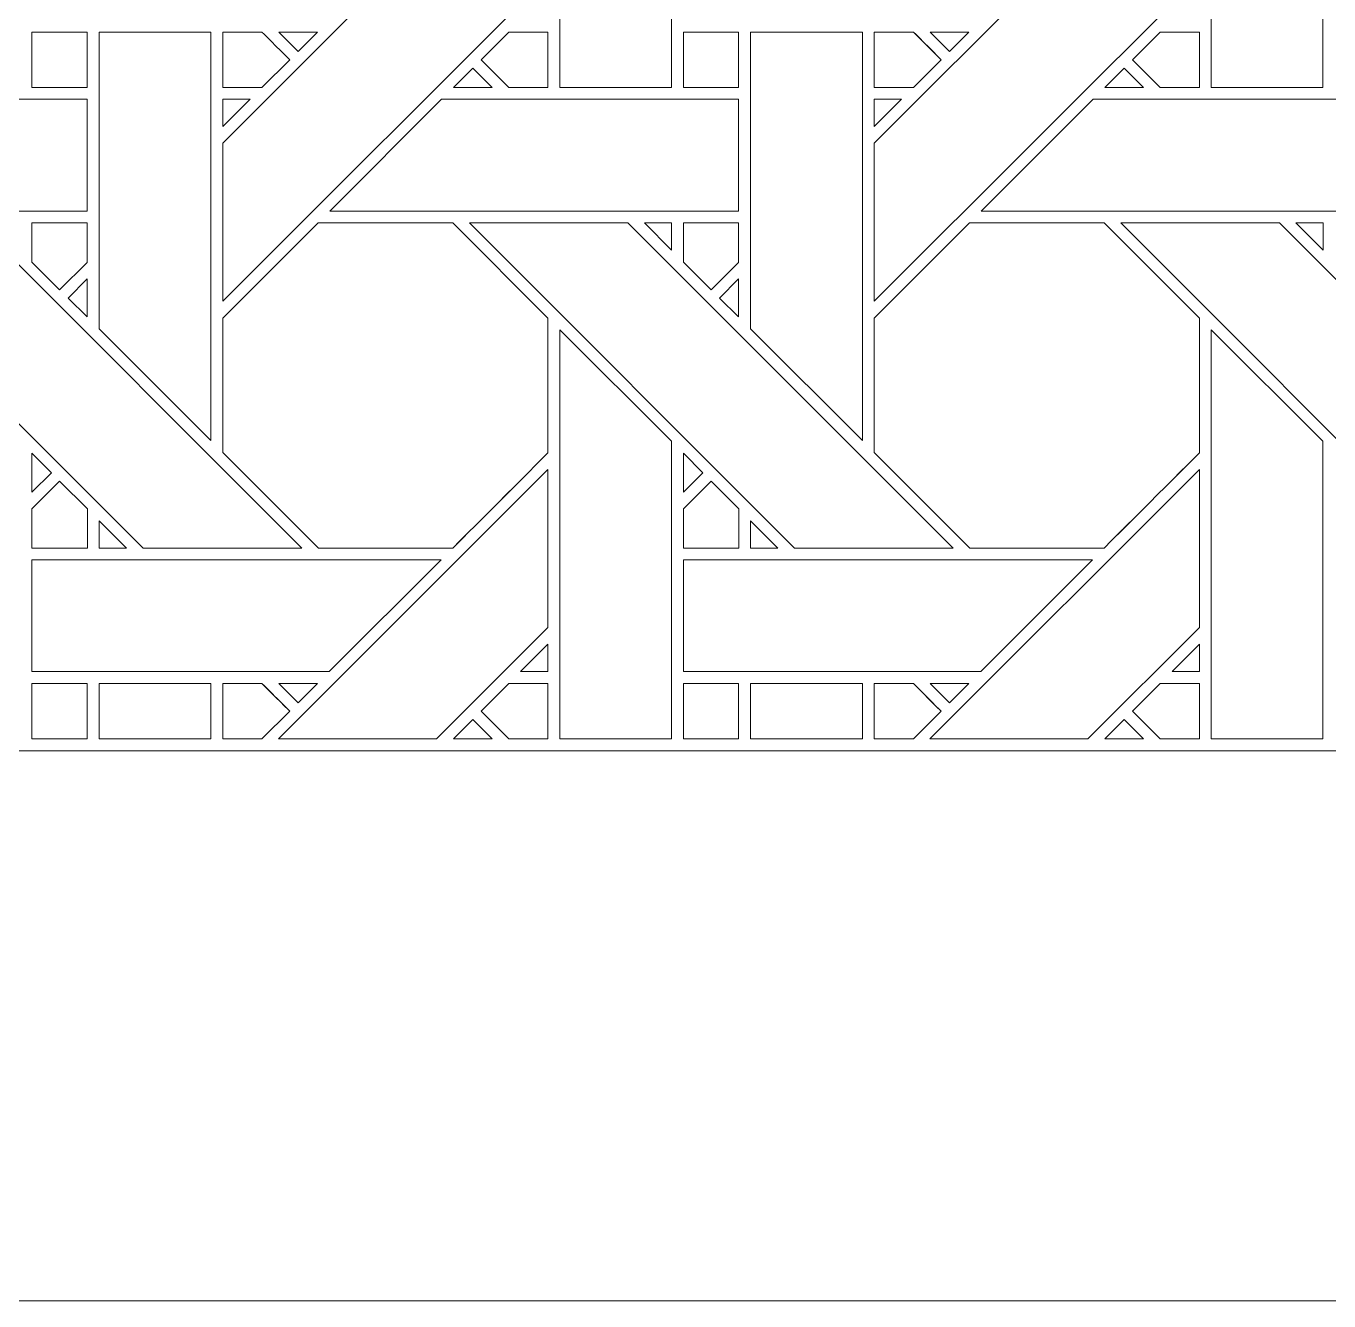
# Model space of a CAD drawing. Header units: inches. Extents: x 4.9 to 19.9, y 1.6 to 16.6.
# Drawn here: x 14.231 to 16.129, y 1.595 to 3.451 of the extents above; entities that cross this region are included whole.
import ezdxf

# ---------------------------------------------------------------- set-up
doc = ezdxf.new("R2010")
doc.units = ezdxf.units.IN
doc.header["$MEASUREMENT"] = 0
doc.layers.add('Design', color=7, linetype='Continuous', lineweight=0)

msp = doc.modelspace()

# ---------------------------------------------------------------- linework, layer by layer
at = {"layer": 'Design'}
for points, knots in [([(4.8829, 16.5948), (4.8829, 16.5948), (4.8829, 1.5948), (4.8829, 1.5948), (4.8829, 1.5948), (19.8829, 1.5948), (19.8829, 1.5948), (19.8829, 1.5948), (19.8829, 16.5948), (19.8829, 16.5948), (19.8829, 16.5948), (4.8829, 16.5948), (4.8829, 16.5948)], [0, 0, 0, 0, 1, 1, 1, 2, 2, 2, 3, 3, 3, 4, 4, 4, 4]), ([(5.684, 15.7937), (5.684, 15.7937), (5.684, 2.3959), (5.684, 2.3959), (5.684, 2.3959), (19.0818, 2.3959), (19.0818, 2.3959), (19.0818, 2.3959), (19.0818, 15.7937), (19.0818, 15.7937), (19.0818, 15.7937), (5.684, 15.7937), (5.684, 15.7937)], [0, 0, 0, 0, 1, 1, 1, 2, 2, 2, 3, 3, 3, 4, 4, 4, 4]), ([(15.1714, 3.7957), (15.1714, 3.7957), (15.1714, 3.362), (15.1714, 3.362), (15.1714, 3.362), (15.0087, 3.362), (15.0087, 3.362), (15.0087, 3.362), (15.0087, 3.9579), (15.0087, 3.9579), (15.0087, 3.9579), (15.1714, 3.7957), (15.1714, 3.7957)], [0, 0, 0, 0, 1, 1, 1, 2, 2, 2, 3, 3, 3, 4, 4, 4, 4]), ([(16.1201, 3.7957), (16.1201, 3.7957), (16.1201, 3.362), (16.1201, 3.362), (16.1201, 3.362), (15.9574, 3.362), (15.9574, 3.362), (15.9574, 3.362), (15.9574, 3.9579), (15.9574, 3.9579), (15.9574, 3.9579), (16.1201, 3.7957), (16.1201, 3.7957)], [0, 0, 0, 0, 1, 1, 1, 2, 2, 2, 3, 3, 3, 4, 4, 4, 4]), ([(14.5179, 3.2807), (14.5179, 3.2807), (14.9915, 3.7543), (14.9915, 3.7543), (14.9915, 3.7543), (14.9915, 3.5243), (14.9915, 3.5243), (14.9915, 3.5243), (14.5179, 3.0506), (14.5179, 3.0506), (14.5179, 3.0506), (14.5179, 3.2807), (14.5179, 3.2807)], [0, 0, 0, 0, 1, 1, 1, 2, 2, 2, 3, 3, 3, 4, 4, 4, 4]), ([(15.4666, 3.2807), (15.4666, 3.2807), (15.9403, 3.7543), (15.9403, 3.7543), (15.9403, 3.7543), (15.9403, 3.5243), (15.9403, 3.5243), (15.9403, 3.5243), (15.4666, 3.0506), (15.4666, 3.0506), (15.4666, 3.0506), (15.4666, 3.2807), (15.4666, 3.2807)], [0, 0, 0, 0, 1, 1, 1, 2, 2, 2, 3, 3, 3, 4, 4, 4, 4]), ([(14.24, 3.4428), (14.24, 3.4428), (14.3203, 3.4428), (14.3203, 3.4428), (14.3203, 3.4428), (14.3203, 3.362), (14.3203, 3.362), (14.3203, 3.362), (14.24, 3.362), (14.24, 3.362), (14.24, 3.362), (14.24, 3.4428), (14.24, 3.4428)], [0, 0, 0, 0, 1, 1, 1, 2, 2, 2, 3, 3, 3, 4, 4, 4, 4]), ([(14.24, 3.362), (14.24, 3.362), (14.24, 3.4428), (14.24, 3.4428), (14.24, 3.4428), (14.3203, 3.4428), (14.3203, 3.4428), (14.3203, 3.4428), (14.3203, 3.362), (14.3203, 3.362), (14.3203, 3.362), (14.24, 3.362), (14.24, 3.362)], [0, 0, 0, 0, 1, 1, 1, 2, 2, 2, 3, 3, 3, 4, 4, 4, 4]), ([(14.5007, 3.4428), (14.5007, 3.4428), (14.5007, 2.8477), (14.5007, 2.8477), (14.5007, 2.8477), (14.3378, 3.0106), (14.3378, 3.0106), (14.3378, 3.0106), (14.3378, 3.4428), (14.3378, 3.4428), (14.3378, 3.4428), (14.5007, 3.4428), (14.5007, 3.4428)], [0, 0, 0, 0, 1, 1, 1, 2, 2, 2, 3, 3, 3, 4, 4, 4, 4]), ([(14.5749, 3.4428), (14.5801, 3.4377), (14.6108, 3.4069), (14.6153, 3.4024), (14.6153, 3.4024), (14.5748, 3.362), (14.5748, 3.362), (14.5748, 3.362), (14.5179, 3.362), (14.5179, 3.362), (14.5179, 3.362), (14.5179, 3.4428), (14.5179, 3.4428), (14.5179, 3.4428), (14.5749, 3.4428), (14.5749, 3.4428)], [0, 0, 0, 0, 1, 1, 1, 2, 2, 2, 3, 3, 3, 4, 4, 4, 5, 5, 5, 5]), ([(14.5179, 3.362), (14.5179, 3.362), (14.5179, 3.4428), (14.5179, 3.4428), (14.5179, 3.4428), (14.5749, 3.4428), (14.5749, 3.4428), (14.5801, 3.4377), (14.6108, 3.4069), (14.6153, 3.4024), (14.6153, 3.4024), (14.5748, 3.362), (14.5748, 3.362), (14.5748, 3.362), (14.5179, 3.362), (14.5179, 3.362)], [0, 0, 0, 0, 1, 1, 1, 2, 2, 2, 3, 3, 3, 4, 4, 4, 5, 5, 5, 5]), ([(14.5993, 3.4428), (14.5993, 3.4428), (14.6558, 3.4428), (14.6558, 3.4428), (14.6558, 3.4428), (14.6275, 3.4146), (14.6275, 3.4146), (14.6275, 3.4146), (14.5993, 3.4428), (14.5993, 3.4428)], [0, 0, 0, 0, 1, 1, 1, 2, 2, 2, 3, 3, 3, 3]), ([(14.9344, 3.362), (14.9344, 3.362), (14.8941, 3.4024), (14.8941, 3.4024), (14.8941, 3.4024), (14.9345, 3.4428), (14.9345, 3.4428), (14.9345, 3.4428), (14.9915, 3.4428), (14.9915, 3.4428), (14.9915, 3.4428), (14.9915, 3.362), (14.9915, 3.362), (14.9915, 3.362), (14.9344, 3.362), (14.9344, 3.362)], [0, 0, 0, 0, 1, 1, 1, 2, 2, 2, 3, 3, 3, 4, 4, 4, 5, 5, 5, 5]), ([(14.8941, 3.4024), (14.8941, 3.4024), (14.9345, 3.4428), (14.9345, 3.4428), (14.9345, 3.4428), (14.9915, 3.4428), (14.9915, 3.4428), (14.9915, 3.4428), (14.9915, 3.362), (14.9915, 3.362), (14.9915, 3.362), (14.9344, 3.362), (14.9344, 3.362), (14.9344, 3.362), (14.8941, 3.4024), (14.8941, 3.4024)], [0, 0, 0, 0, 1, 1, 1, 2, 2, 2, 3, 3, 3, 4, 4, 4, 5, 5, 5, 5]), ([(15.1887, 3.4428), (15.1887, 3.4428), (15.269, 3.4428), (15.269, 3.4428), (15.269, 3.4428), (15.269, 3.362), (15.269, 3.362), (15.269, 3.362), (15.1887, 3.362), (15.1887, 3.362), (15.1887, 3.362), (15.1887, 3.4428), (15.1887, 3.4428)], [0, 0, 0, 0, 1, 1, 1, 2, 2, 2, 3, 3, 3, 4, 4, 4, 4]), ([(15.1887, 3.362), (15.1887, 3.362), (15.1887, 3.4428), (15.1887, 3.4428), (15.1887, 3.4428), (15.269, 3.4428), (15.269, 3.4428), (15.269, 3.4428), (15.269, 3.362), (15.269, 3.362), (15.269, 3.362), (15.1887, 3.362), (15.1887, 3.362)], [0, 0, 0, 0, 1, 1, 1, 2, 2, 2, 3, 3, 3, 4, 4, 4, 4]), ([(15.4494, 3.4428), (15.4494, 3.4428), (15.4494, 2.8477), (15.4494, 2.8477), (15.4494, 2.8477), (15.2865, 3.0106), (15.2865, 3.0106), (15.2865, 3.0106), (15.2865, 3.4428), (15.2865, 3.4428), (15.2865, 3.4428), (15.4494, 3.4428), (15.4494, 3.4428)], [0, 0, 0, 0, 1, 1, 1, 2, 2, 2, 3, 3, 3, 4, 4, 4, 4]), ([(15.5237, 3.4428), (15.5288, 3.4377), (15.5596, 3.4069), (15.564, 3.4024), (15.564, 3.4024), (15.5236, 3.362), (15.5236, 3.362), (15.5236, 3.362), (15.4666, 3.362), (15.4666, 3.362), (15.4666, 3.362), (15.4666, 3.4428), (15.4666, 3.4428), (15.4666, 3.4428), (15.5237, 3.4428), (15.5237, 3.4428)], [0, 0, 0, 0, 1, 1, 1, 2, 2, 2, 3, 3, 3, 4, 4, 4, 5, 5, 5, 5]), ([(15.4666, 3.362), (15.4666, 3.362), (15.4666, 3.4428), (15.4666, 3.4428), (15.4666, 3.4428), (15.5237, 3.4428), (15.5237, 3.4428), (15.5292, 3.4372), (15.564, 3.4024), (15.564, 3.4024), (15.564, 3.4024), (15.5236, 3.362), (15.5236, 3.362), (15.5236, 3.362), (15.4666, 3.362), (15.4666, 3.362)], [0, 0, 0, 0, 1, 1, 1, 2, 2, 2, 3, 3, 3, 4, 4, 4, 5, 5, 5, 5]), ([(15.548, 3.4428), (15.548, 3.4428), (15.6045, 3.4428), (15.6045, 3.4428), (15.6045, 3.4428), (15.5762, 3.4146), (15.5762, 3.4146), (15.5762, 3.4146), (15.548, 3.4428), (15.548, 3.4428)], [0, 0, 0, 0, 1, 1, 1, 2, 2, 2, 3, 3, 3, 3]), ([(15.8832, 3.362), (15.8832, 3.362), (15.8428, 3.4024), (15.8428, 3.4024), (15.8428, 3.4024), (15.8832, 3.4428), (15.8832, 3.4428), (15.8832, 3.4428), (15.9403, 3.4428), (15.9403, 3.4428), (15.9403, 3.4428), (15.9403, 3.362), (15.9403, 3.362), (15.9403, 3.362), (15.8832, 3.362), (15.8832, 3.362)], [0, 0, 0, 0, 1, 1, 1, 2, 2, 2, 3, 3, 3, 4, 4, 4, 5, 5, 5, 5]), ([(15.8428, 3.4024), (15.8428, 3.4024), (15.8832, 3.4428), (15.8832, 3.4428), (15.8832, 3.4428), (15.9403, 3.4428), (15.9403, 3.4428), (15.9403, 3.4428), (15.9403, 3.362), (15.9403, 3.362), (15.9403, 3.362), (15.8832, 3.362), (15.8832, 3.362), (15.8832, 3.362), (15.8428, 3.4024), (15.8428, 3.4024)], [0, 0, 0, 0, 1, 1, 1, 2, 2, 2, 3, 3, 3, 4, 4, 4, 5, 5, 5, 5]), ([(14.9102, 3.362), (14.9102, 3.362), (14.8537, 3.362), (14.8537, 3.362), (14.8537, 3.362), (14.8819, 3.3903), (14.8819, 3.3903), (14.8819, 3.3903), (14.9102, 3.362), (14.9102, 3.362)], [0, 0, 0, 0, 1, 1, 1, 2, 2, 2, 3, 3, 3, 3]), ([(15.8589, 3.362), (15.8589, 3.362), (15.8024, 3.362), (15.8024, 3.362), (15.8024, 3.362), (15.8307, 3.3903), (15.8307, 3.3903), (15.8307, 3.3903), (15.8589, 3.362), (15.8589, 3.362)], [0, 0, 0, 0, 1, 1, 1, 2, 2, 2, 3, 3, 3, 3]), ([(13.725, 3.1821), (13.725, 3.1821), (13.8878, 3.3449), (13.8878, 3.3449), (13.8878, 3.3449), (14.3203, 3.3449), (14.3203, 3.3449), (14.3203, 3.3449), (14.3203, 3.1821), (14.3203, 3.1821), (14.3203, 3.1821), (13.725, 3.1821), (13.725, 3.1821)], [0, 0, 0, 0, 1, 1, 1, 2, 2, 2, 3, 3, 3, 4, 4, 4, 4]), ([(14.5577, 3.3449), (14.5577, 3.3449), (14.5179, 3.3051), (14.5179, 3.3051), (14.5179, 3.3051), (14.5179, 3.3449), (14.5179, 3.3449), (14.5179, 3.3449), (14.5577, 3.3449), (14.5577, 3.3449)], [0, 0, 0, 0, 1, 1, 1, 2, 2, 2, 3, 3, 3, 3]), ([(14.6737, 3.1821), (14.6737, 3.1821), (14.8365, 3.3449), (14.8365, 3.3449), (14.8365, 3.3449), (15.269, 3.3449), (15.269, 3.3449), (15.269, 3.3449), (15.269, 3.1821), (15.269, 3.1821), (15.269, 3.1821), (14.6737, 3.1821), (14.6737, 3.1821)], [0, 0, 0, 0, 1, 1, 1, 2, 2, 2, 3, 3, 3, 4, 4, 4, 4]), ([(15.5064, 3.3449), (15.5064, 3.3449), (15.4666, 3.3051), (15.4666, 3.3051), (15.4666, 3.3051), (15.4666, 3.3449), (15.4666, 3.3449), (15.4666, 3.3449), (15.5064, 3.3449), (15.5064, 3.3449)], [0, 0, 0, 0, 1, 1, 1, 2, 2, 2, 3, 3, 3, 3]), ([(15.7853, 3.3449), (15.7853, 3.3449), (16.2177, 3.3449), (16.2177, 3.3449), (16.2177, 3.3449), (16.2177, 3.1821), (16.2177, 3.1821), (16.2177, 3.1821), (15.6224, 3.1821), (15.6224, 3.1821), (15.6224, 3.1821), (15.7853, 3.3449), (15.7853, 3.3449)], [0, 0, 0, 0, 1, 1, 1, 2, 2, 2, 3, 3, 3, 4, 4, 4, 4]), ([(13.9283, 3.165), (13.9283, 3.165), (14.1592, 3.165), (14.1592, 3.165), (14.1592, 3.165), (14.6329, 2.6913), (14.6329, 2.6913), (14.6329, 2.6913), (14.4018, 2.6913), (14.4018, 2.6913), (14.4018, 2.6913), (13.9283, 3.165), (13.9283, 3.165)], [0, 0, 0, 0, 1, 1, 1, 2, 2, 2, 3, 3, 3, 4, 4, 4, 4]), ([(14.3203, 3.1649), (14.3203, 3.1649), (14.3203, 3.1073), (14.3203, 3.1073), (14.3203, 3.1073), (14.2803, 3.0674), (14.2803, 3.0674), (14.2803, 3.0674), (14.24, 3.1077), (14.24, 3.1077), (14.24, 3.1077), (14.24, 3.1649), (14.24, 3.1649), (14.24, 3.1649), (14.3203, 3.1649), (14.3203, 3.1649)], [0, 0, 0, 0, 1, 1, 1, 2, 2, 2, 3, 3, 3, 4, 4, 4, 5, 5, 5, 5]), ([(14.2803, 3.0674), (14.2803, 3.0674), (14.24, 3.1077), (14.24, 3.1077), (14.24, 3.1077), (14.24, 3.1649), (14.24, 3.1649), (14.24, 3.1649), (14.3203, 3.1649), (14.3203, 3.1649), (14.3203, 3.1649), (14.3203, 3.1073), (14.3203, 3.1073), (14.3203, 3.1073), (14.2803, 3.0674), (14.2803, 3.0674)], [0, 0, 0, 0, 1, 1, 1, 2, 2, 2, 3, 3, 3, 4, 4, 4, 5, 5, 5, 5]), ([(14.5179, 2.8305), (14.5179, 2.8305), (14.5179, 3.0262), (14.5179, 3.0262), (14.5179, 3.0262), (14.6566, 3.1649), (14.6566, 3.1649), (14.6566, 3.1649), (14.8528, 3.1649), (14.8528, 3.1649), (14.8528, 3.1649), (14.9915, 3.0262), (14.9915, 3.0262), (14.9915, 3.0262), (14.9915, 2.83), (14.9915, 2.83), (14.9737, 2.812), (14.8618, 2.7003), (14.8528, 2.6913), (14.8528, 2.6913), (14.6571, 2.6913), (14.6571, 2.6913), (14.6571, 2.6913), (14.5179, 2.8305), (14.5179, 2.8305)], [0, 0, 0, 0, 1, 1, 1, 2, 2, 2, 3, 3, 3, 4, 4, 4, 5, 5, 5, 6, 6, 6, 7, 7, 7, 8, 8, 8, 8]), ([(14.6571, 2.6913), (14.6571, 2.6913), (14.5179, 2.8305), (14.5179, 2.8305), (14.5179, 2.8305), (14.5179, 3.0262), (14.5179, 3.0262), (14.5179, 3.0262), (14.6566, 3.1649), (14.6566, 3.1649), (14.6566, 3.1649), (14.8528, 3.1649), (14.8528, 3.1649), (14.8528, 3.1649), (14.9915, 3.0262), (14.9915, 3.0262), (14.9915, 3.0262), (14.9915, 2.83), (14.9915, 2.83), (14.9737, 2.812), (14.8617, 2.7002), (14.8528, 2.6913), (14.8528, 2.6913), (14.6571, 2.6913), (14.6571, 2.6913)], [0, 0, 0, 0, 1, 1, 1, 2, 2, 2, 3, 3, 3, 4, 4, 4, 5, 5, 5, 6, 6, 6, 7, 7, 7, 8, 8, 8, 8]), ([(14.877, 3.165), (14.877, 3.165), (15.1079, 3.165), (15.1079, 3.165), (15.1079, 3.165), (15.5816, 2.6913), (15.5816, 2.6913), (15.5816, 2.6913), (15.3506, 2.6913), (15.3506, 2.6913), (15.3506, 2.6913), (14.877, 3.165), (14.877, 3.165)], [0, 0, 0, 0, 1, 1, 1, 2, 2, 2, 3, 3, 3, 4, 4, 4, 4]), ([(15.1715, 3.165), (15.1715, 3.165), (15.1715, 3.1251), (15.1715, 3.1251), (15.1715, 3.1251), (15.1321, 3.165), (15.1321, 3.165), (15.1321, 3.165), (15.1715, 3.165), (15.1715, 3.165)], [0, 0, 0, 0, 1, 1, 1, 2, 2, 2, 3, 3, 3, 3]), ([(15.269, 3.1649), (15.269, 3.1649), (15.269, 3.1073), (15.269, 3.1073), (15.269, 3.1073), (15.2291, 3.0674), (15.2291, 3.0674), (15.2291, 3.0674), (15.1887, 3.1077), (15.1887, 3.1077), (15.1887, 3.1077), (15.1887, 3.1649), (15.1887, 3.1649), (15.1887, 3.1649), (15.269, 3.1649), (15.269, 3.1649)], [0, 0, 0, 0, 1, 1, 1, 2, 2, 2, 3, 3, 3, 4, 4, 4, 5, 5, 5, 5]), ([(15.2291, 3.0674), (15.2291, 3.0674), (15.1887, 3.1077), (15.1887, 3.1077), (15.1887, 3.1077), (15.1887, 3.1649), (15.1887, 3.1649), (15.1887, 3.1649), (15.269, 3.1649), (15.269, 3.1649), (15.269, 3.1649), (15.269, 3.1073), (15.269, 3.1073), (15.269, 3.1073), (15.2291, 3.0674), (15.2291, 3.0674)], [0, 0, 0, 0, 1, 1, 1, 2, 2, 2, 3, 3, 3, 4, 4, 4, 5, 5, 5, 5]), ([(15.4666, 2.8305), (15.4666, 2.8305), (15.4666, 3.0262), (15.4666, 3.0262), (15.4666, 3.0262), (15.6053, 3.1649), (15.6053, 3.1649), (15.6053, 3.1649), (15.8015, 3.1649), (15.8015, 3.1649), (15.8015, 3.1649), (15.9403, 3.0262), (15.9403, 3.0262), (15.9403, 3.0262), (15.9403, 2.83), (15.9403, 2.83), (15.9225, 2.812), (15.8105, 2.7003), (15.8016, 2.6913), (15.8016, 2.6913), (15.6058, 2.6913), (15.6058, 2.6913), (15.6058, 2.6913), (15.4666, 2.8305), (15.4666, 2.8305)], [0, 0, 0, 0, 1, 1, 1, 2, 2, 2, 3, 3, 3, 4, 4, 4, 5, 5, 5, 6, 6, 6, 7, 7, 7, 8, 8, 8, 8]), ([(15.6058, 2.6913), (15.6058, 2.6913), (15.4666, 2.8305), (15.4666, 2.8305), (15.4666, 2.8305), (15.4666, 3.0262), (15.4666, 3.0262), (15.4666, 3.0262), (15.6053, 3.1649), (15.6053, 3.1649), (15.6053, 3.1649), (15.8015, 3.1649), (15.8015, 3.1649), (15.8015, 3.1649), (15.9403, 3.0262), (15.9403, 3.0262), (15.9403, 3.0262), (15.9403, 2.83), (15.9403, 2.83), (15.9225, 2.8121), (15.8106, 2.7003), (15.8016, 2.6913), (15.8016, 2.6913), (15.6058, 2.6913), (15.6058, 2.6913)], [0, 0, 0, 0, 1, 1, 1, 2, 2, 2, 3, 3, 3, 4, 4, 4, 5, 5, 5, 6, 6, 6, 7, 7, 7, 8, 8, 8, 8]), ([(15.8257, 3.165), (15.8257, 3.165), (16.0567, 3.165), (16.0567, 3.165), (16.0567, 3.165), (16.5303, 2.6913), (16.5303, 2.6913), (16.5303, 2.6913), (16.2993, 2.6913), (16.2993, 2.6913), (16.2993, 2.6913), (15.8257, 3.165), (15.8257, 3.165)], [0, 0, 0, 0, 1, 1, 1, 2, 2, 2, 3, 3, 3, 4, 4, 4, 4]), ([(16.1202, 3.165), (16.1202, 3.165), (16.1202, 3.1251), (16.1202, 3.1251), (16.1202, 3.1251), (16.0808, 3.165), (16.0808, 3.165), (16.0808, 3.165), (16.1202, 3.165), (16.1202, 3.165)], [0, 0, 0, 0, 1, 1, 1, 2, 2, 2, 3, 3, 3, 3]), ([(14.3203, 3.0831), (14.3203, 3.0831), (14.3203, 3.028), (14.3203, 3.028), (14.3203, 3.028), (14.2925, 3.0553), (14.2925, 3.0553), (14.2925, 3.0553), (14.3203, 3.0831), (14.3203, 3.0831)], [0, 0, 0, 0, 1, 1, 1, 2, 2, 2, 3, 3, 3, 3]), ([(15.269, 3.0831), (15.269, 3.0831), (15.269, 3.028), (15.269, 3.028), (15.269, 3.028), (15.2412, 3.0553), (15.2412, 3.0553), (15.2412, 3.0553), (15.269, 3.0831), (15.269, 3.0831)], [0, 0, 0, 0, 1, 1, 1, 2, 2, 2, 3, 3, 3, 3]), ([(15.1714, 2.847), (15.1714, 2.847), (15.1714, 2.4133), (15.1714, 2.4133), (15.1714, 2.4133), (15.0087, 2.4133), (15.0087, 2.4133), (15.0087, 2.4133), (15.0087, 3.0091), (15.0087, 3.0091), (15.0087, 3.0091), (15.1714, 2.847), (15.1714, 2.847)], [0, 0, 0, 0, 1, 1, 1, 2, 2, 2, 3, 3, 3, 4, 4, 4, 4]), ([(16.1201, 2.847), (16.1201, 2.847), (16.1201, 2.4133), (16.1201, 2.4133), (16.1201, 2.4133), (15.9574, 2.4133), (15.9574, 2.4133), (15.9574, 2.4133), (15.9574, 3.0091), (15.9574, 3.0091), (15.9574, 3.0091), (16.1201, 2.847), (16.1201, 2.847)], [0, 0, 0, 0, 1, 1, 1, 2, 2, 2, 3, 3, 3, 4, 4, 4, 4]), ([(14.24, 2.7727), (14.24, 2.7727), (14.24, 2.8295), (14.24, 2.8295), (14.24, 2.8295), (14.2682, 2.8009), (14.2682, 2.8009), (14.2682, 2.8009), (14.24, 2.7727), (14.24, 2.7727)], [0, 0, 0, 0, 1, 1, 1, 2, 2, 2, 3, 3, 3, 3]), ([(15.1887, 2.7728), (15.1887, 2.7728), (15.1887, 2.8295), (15.1887, 2.8295), (15.1887, 2.8295), (15.2169, 2.8009), (15.2169, 2.8009), (15.2169, 2.8009), (15.1887, 2.7728), (15.1887, 2.7728)], [0, 0, 0, 0, 1, 1, 1, 2, 2, 2, 3, 3, 3, 3]), ([(14.5991, 2.4132), (14.5991, 2.4132), (14.9915, 2.8056), (14.9915, 2.8056), (14.9915, 2.8056), (14.9915, 2.5756), (14.9915, 2.5756), (14.9915, 2.5756), (14.8292, 2.4132), (14.8292, 2.4132), (14.8292, 2.4132), (14.5991, 2.4132), (14.5991, 2.4132)], [0, 0, 0, 0, 1, 1, 1, 2, 2, 2, 3, 3, 3, 4, 4, 4, 4]), ([(15.5478, 2.4132), (15.5478, 2.4132), (15.9403, 2.8056), (15.9403, 2.8056), (15.9403, 2.8056), (15.9403, 2.5756), (15.9403, 2.5756), (15.9403, 2.5756), (15.7779, 2.4132), (15.7779, 2.4132), (15.7779, 2.4132), (15.5478, 2.4132), (15.5478, 2.4132)], [0, 0, 0, 0, 1, 1, 1, 2, 2, 2, 3, 3, 3, 4, 4, 4, 4]), ([(14.24, 2.691), (14.24, 2.691), (14.24, 2.7483), (14.24, 2.7483), (14.24, 2.7483), (14.2803, 2.7887), (14.2803, 2.7887), (14.2803, 2.7887), (14.3207, 2.7483), (14.3207, 2.7483), (14.3207, 2.7483), (14.3207, 2.691), (14.3207, 2.691), (14.3207, 2.691), (14.24, 2.691), (14.24, 2.691)], [0, 0, 0, 0, 1, 1, 1, 2, 2, 2, 3, 3, 3, 4, 4, 4, 5, 5, 5, 5]), ([(14.24, 2.7483), (14.24, 2.7483), (14.2803, 2.7887), (14.2803, 2.7887), (14.2803, 2.7887), (14.3207, 2.7483), (14.3207, 2.7483), (14.3207, 2.7483), (14.3207, 2.691), (14.3207, 2.691), (14.3207, 2.691), (14.24, 2.691), (14.24, 2.691), (14.24, 2.691), (14.24, 2.7483), (14.24, 2.7483)], [0, 0, 0, 0, 1, 1, 1, 2, 2, 2, 3, 3, 3, 4, 4, 4, 5, 5, 5, 5]), ([(15.1887, 2.691), (15.1887, 2.691), (15.1887, 2.7483), (15.1887, 2.7483), (15.1887, 2.7483), (15.2291, 2.7887), (15.2291, 2.7887), (15.2291, 2.7887), (15.2694, 2.7483), (15.2694, 2.7483), (15.2694, 2.7483), (15.2694, 2.691), (15.2694, 2.691), (15.2694, 2.691), (15.1887, 2.691), (15.1887, 2.691)], [0, 0, 0, 0, 1, 1, 1, 2, 2, 2, 3, 3, 3, 4, 4, 4, 5, 5, 5, 5]), ([(15.1887, 2.7483), (15.1887, 2.7483), (15.2291, 2.7887), (15.2291, 2.7887), (15.2291, 2.7887), (15.2694, 2.7483), (15.2694, 2.7483), (15.2694, 2.7483), (15.2694, 2.691), (15.2694, 2.691), (15.2694, 2.691), (15.1887, 2.691), (15.1887, 2.691), (15.1887, 2.691), (15.1887, 2.7483), (15.1887, 2.7483)], [0, 0, 0, 0, 1, 1, 1, 2, 2, 2, 3, 3, 3, 4, 4, 4, 5, 5, 5, 5]), ([(14.3776, 2.6913), (14.3776, 2.6913), (14.3379, 2.6913), (14.3379, 2.6913), (14.3379, 2.6913), (14.3379, 2.7311), (14.3379, 2.7311), (14.3379, 2.7311), (14.3776, 2.6913), (14.3776, 2.6913)], [0, 0, 0, 0, 1, 1, 1, 2, 2, 2, 3, 3, 3, 3]), ([(15.3264, 2.6913), (15.3264, 2.6913), (15.2866, 2.6913), (15.2866, 2.6913), (15.2866, 2.6913), (15.2866, 2.7311), (15.2866, 2.7311), (15.2866, 2.7311), (15.3264, 2.6913), (15.3264, 2.6913)], [0, 0, 0, 0, 1, 1, 1, 2, 2, 2, 3, 3, 3, 3]), ([(14.24, 2.5114), (14.24, 2.5114), (14.24, 2.6741), (14.24, 2.6741), (14.24, 2.6741), (14.8357, 2.6741), (14.8357, 2.6741), (14.8357, 2.6741), (14.673, 2.5114), (14.673, 2.5114), (14.673, 2.5114), (14.24, 2.5114), (14.24, 2.5114)], [0, 0, 0, 0, 1, 1, 1, 2, 2, 2, 3, 3, 3, 4, 4, 4, 4]), ([(15.1887, 2.5114), (15.1887, 2.5114), (15.1887, 2.6741), (15.1887, 2.6741), (15.1887, 2.6741), (15.7844, 2.6741), (15.7844, 2.6741), (15.7844, 2.6741), (15.6217, 2.5114), (15.6217, 2.5114), (15.6217, 2.5114), (15.1887, 2.5114), (15.1887, 2.5114)], [0, 0, 0, 0, 1, 1, 1, 2, 2, 2, 3, 3, 3, 4, 4, 4, 4]), ([(14.9517, 2.5114), (14.9517, 2.5114), (14.9915, 2.5512), (14.9915, 2.5512), (14.9915, 2.5512), (14.9915, 2.5114), (14.9915, 2.5114), (14.9915, 2.5114), (14.9517, 2.5114), (14.9517, 2.5114)], [0, 0, 0, 0, 1, 1, 1, 2, 2, 2, 3, 3, 3, 3]), ([(15.9005, 2.5114), (15.9005, 2.5114), (15.9403, 2.5512), (15.9403, 2.5512), (15.9403, 2.5512), (15.9403, 2.5114), (15.9403, 2.5114), (15.9403, 2.5114), (15.9005, 2.5114), (15.9005, 2.5114)], [0, 0, 0, 0, 1, 1, 1, 2, 2, 2, 3, 3, 3, 3]), ([(14.24, 2.4941), (14.24, 2.4941), (14.3203, 2.4941), (14.3203, 2.4941), (14.3203, 2.4941), (14.3203, 2.4133), (14.3203, 2.4133), (14.3203, 2.4133), (14.24, 2.4133), (14.24, 2.4133), (14.24, 2.4133), (14.24, 2.4941), (14.24, 2.4941)], [0, 0, 0, 0, 1, 1, 1, 2, 2, 2, 3, 3, 3, 4, 4, 4, 4]), ([(14.3203, 2.4133), (14.3203, 2.4133), (14.24, 2.4133), (14.24, 2.4133), (14.24, 2.4133), (14.24, 2.4941), (14.24, 2.4941), (14.24, 2.4941), (14.3203, 2.4941), (14.3203, 2.4941), (14.3203, 2.4941), (14.3203, 2.4133), (14.3203, 2.4133)], [0, 0, 0, 0, 1, 1, 1, 2, 2, 2, 3, 3, 3, 4, 4, 4, 4]), ([(14.3378, 2.4132), (14.3378, 2.4132), (14.3378, 2.4941), (14.3378, 2.4941), (14.3378, 2.4941), (14.5007, 2.4941), (14.5007, 2.4941), (14.5007, 2.4941), (14.5007, 2.4132), (14.5007, 2.4132), (14.5007, 2.4132), (14.3378, 2.4132), (14.3378, 2.4132)], [0, 0, 0, 0, 1, 1, 1, 2, 2, 2, 3, 3, 3, 4, 4, 4, 4]), ([(14.6153, 2.4537), (14.6153, 2.4537), (14.5748, 2.4133), (14.5748, 2.4133), (14.5748, 2.4133), (14.5179, 2.4133), (14.5179, 2.4133), (14.5179, 2.4133), (14.5179, 2.4941), (14.5179, 2.4941), (14.5179, 2.4941), (14.5749, 2.4941), (14.5749, 2.4941), (14.5801, 2.4889), (14.6108, 2.4581), (14.6153, 2.4537)], [0, 0, 0, 0, 1, 1, 1, 2, 2, 2, 3, 3, 3, 4, 4, 4, 5, 5, 5, 5]), ([(14.6153, 2.4537), (14.6153, 2.4537), (14.5748, 2.4133), (14.5748, 2.4133), (14.5748, 2.4133), (14.5179, 2.4133), (14.5179, 2.4133), (14.5179, 2.4133), (14.5179, 2.4941), (14.5179, 2.4941), (14.5179, 2.4941), (14.5749, 2.4941), (14.5749, 2.4941), (14.5749, 2.4941), (14.6153, 2.4537), (14.6153, 2.4537)], [0, 0, 0, 0, 1, 1, 1, 2, 2, 2, 3, 3, 3, 4, 4, 4, 5, 5, 5, 5]), ([(14.5993, 2.4941), (14.5993, 2.4941), (14.6557, 2.4941), (14.6557, 2.4941), (14.6557, 2.4941), (14.6275, 2.4659), (14.6275, 2.4659), (14.6275, 2.4659), (14.5993, 2.4941), (14.5993, 2.4941)], [0, 0, 0, 0, 1, 1, 1, 2, 2, 2, 3, 3, 3, 3]), ([(14.9345, 2.4941), (14.9345, 2.4941), (14.9915, 2.4941), (14.9915, 2.4941), (14.9915, 2.4941), (14.9915, 2.4133), (14.9915, 2.4133), (14.9915, 2.4133), (14.9344, 2.4133), (14.9344, 2.4133), (14.9344, 2.4133), (14.8941, 2.4536), (14.8941, 2.4536), (14.8941, 2.4536), (14.9345, 2.4941), (14.9345, 2.4941)], [0, 0, 0, 0, 1, 1, 1, 2, 2, 2, 3, 3, 3, 4, 4, 4, 5, 5, 5, 5]), ([(14.9915, 2.4941), (14.9915, 2.4941), (14.9915, 2.4133), (14.9915, 2.4133), (14.9915, 2.4133), (14.9344, 2.4133), (14.9344, 2.4133), (14.9344, 2.4133), (14.8941, 2.4536), (14.8941, 2.4536), (14.8941, 2.4536), (14.9345, 2.4941), (14.9345, 2.4941), (14.9345, 2.4941), (14.9915, 2.4941), (14.9915, 2.4941)], [0, 0, 0, 0, 1, 1, 1, 2, 2, 2, 3, 3, 3, 4, 4, 4, 5, 5, 5, 5]), ([(15.1887, 2.4941), (15.1887, 2.4941), (15.269, 2.4941), (15.269, 2.4941), (15.269, 2.4941), (15.269, 2.4133), (15.269, 2.4133), (15.269, 2.4133), (15.1887, 2.4133), (15.1887, 2.4133), (15.1887, 2.4133), (15.1887, 2.4941), (15.1887, 2.4941)], [0, 0, 0, 0, 1, 1, 1, 2, 2, 2, 3, 3, 3, 4, 4, 4, 4]), ([(15.269, 2.4133), (15.269, 2.4133), (15.1887, 2.4133), (15.1887, 2.4133), (15.1887, 2.4133), (15.1887, 2.4941), (15.1887, 2.4941), (15.1887, 2.4941), (15.269, 2.4941), (15.269, 2.4941), (15.269, 2.4941), (15.269, 2.4133), (15.269, 2.4133)], [0, 0, 0, 0, 1, 1, 1, 2, 2, 2, 3, 3, 3, 4, 4, 4, 4]), ([(15.2865, 2.4132), (15.2865, 2.4132), (15.2865, 2.4941), (15.2865, 2.4941), (15.2865, 2.4941), (15.4494, 2.4941), (15.4494, 2.4941), (15.4494, 2.4941), (15.4494, 2.4132), (15.4494, 2.4132), (15.4494, 2.4132), (15.2865, 2.4132), (15.2865, 2.4132)], [0, 0, 0, 0, 1, 1, 1, 2, 2, 2, 3, 3, 3, 4, 4, 4, 4]), ([(15.564, 2.4537), (15.564, 2.4537), (15.5236, 2.4133), (15.5236, 2.4133), (15.5236, 2.4133), (15.4666, 2.4133), (15.4666, 2.4133), (15.4666, 2.4133), (15.4666, 2.4941), (15.4666, 2.4941), (15.4666, 2.4941), (15.5237, 2.4941), (15.5237, 2.4941), (15.5288, 2.4889), (15.5596, 2.4581), (15.564, 2.4537)], [0, 0, 0, 0, 1, 1, 1, 2, 2, 2, 3, 3, 3, 4, 4, 4, 5, 5, 5, 5]), ([(15.564, 2.4537), (15.564, 2.4537), (15.5236, 2.4133), (15.5236, 2.4133), (15.5236, 2.4133), (15.4666, 2.4133), (15.4666, 2.4133), (15.4666, 2.4133), (15.4666, 2.4941), (15.4666, 2.4941), (15.4666, 2.4941), (15.5237, 2.4941), (15.5237, 2.4941), (15.5291, 2.4887), (15.564, 2.4537), (15.564, 2.4537)], [0, 0, 0, 0, 1, 1, 1, 2, 2, 2, 3, 3, 3, 4, 4, 4, 5, 5, 5, 5]), ([(15.548, 2.4941), (15.548, 2.4941), (15.6045, 2.4941), (15.6045, 2.4941), (15.6045, 2.4941), (15.5762, 2.4659), (15.5762, 2.4659), (15.5762, 2.4659), (15.548, 2.4941), (15.548, 2.4941)], [0, 0, 0, 0, 1, 1, 1, 2, 2, 2, 3, 3, 3, 3]), ([(15.8832, 2.4941), (15.8832, 2.4941), (15.9403, 2.4941), (15.9403, 2.4941), (15.9403, 2.4941), (15.9403, 2.4133), (15.9403, 2.4133), (15.9403, 2.4133), (15.8832, 2.4133), (15.8832, 2.4133), (15.8832, 2.4133), (15.8428, 2.4536), (15.8428, 2.4536), (15.8428, 2.4536), (15.8832, 2.4941), (15.8832, 2.4941)], [0, 0, 0, 0, 1, 1, 1, 2, 2, 2, 3, 3, 3, 4, 4, 4, 5, 5, 5, 5]), ([(15.9403, 2.4941), (15.9403, 2.4941), (15.9403, 2.4133), (15.9403, 2.4133), (15.9403, 2.4133), (15.8832, 2.4133), (15.8832, 2.4133), (15.8832, 2.4133), (15.8428, 2.4536), (15.8428, 2.4536), (15.8428, 2.4536), (15.8832, 2.4941), (15.8832, 2.4941), (15.8832, 2.4941), (15.9403, 2.4941), (15.9403, 2.4941)], [0, 0, 0, 0, 1, 1, 1, 2, 2, 2, 3, 3, 3, 4, 4, 4, 5, 5, 5, 5]), ([(14.9102, 2.4133), (14.9102, 2.4133), (14.8537, 2.4133), (14.8537, 2.4133), (14.8537, 2.4133), (14.8819, 2.4416), (14.8819, 2.4416), (14.8819, 2.4416), (14.9102, 2.4133), (14.9102, 2.4133)], [0, 0, 0, 0, 1, 1, 1, 2, 2, 2, 3, 3, 3, 3]), ([(15.8589, 2.4133), (15.8589, 2.4133), (15.8024, 2.4133), (15.8024, 2.4133), (15.8024, 2.4133), (15.8307, 2.4416), (15.8307, 2.4416), (15.8307, 2.4416), (15.8589, 2.4133), (15.8589, 2.4133)], [0, 0, 0, 0, 1, 1, 1, 2, 2, 2, 3, 3, 3, 3])]:
    msp.add_open_spline(points, degree=3, knots=knots, dxfattribs=at)

doc.saveas('drawing.dxf')
